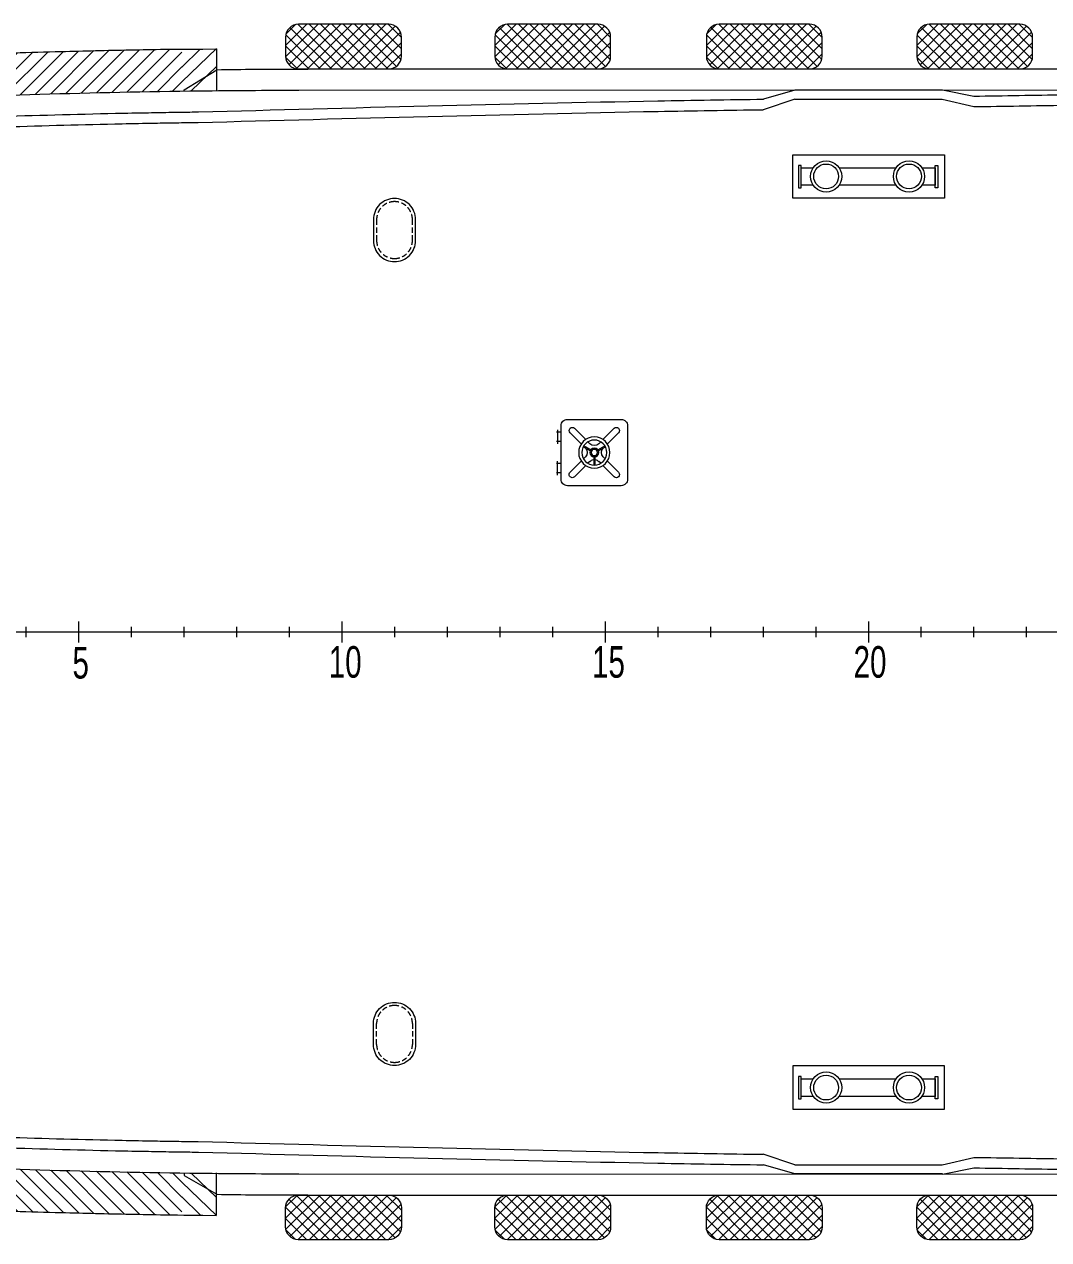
# Model space of a CAD drawing. Extents: x -550205 to -490805, y -239464 to -155364.
# Drawn here: x -534691 to -524964, y -209829 to -198282 of the extents above; entities that cross this region are included whole.
import ezdxf

# ---------------------------------------------------------------- set-up
doc = ezdxf.new("R2010")
doc.units = 0
doc.header["$LTSCALE"] = 500
doc.header["$MEASUREMENT"] = 0
doc.linetypes.add('虚线 __ __ __ __ __ __ __ __ __ __ __ __ __ _', pattern=[0.75, 0.5, -0.25])
doc.layers.get('0').update_dxf_attribs({"linetype": 'CONTINUOUS', "lineweight": 20})
doc.layers.add('虚线', color=1, linetype='虚线 __ __ __ __ __ __ __ __ __ __ __ __ __ _', lineweight=20)
doc.styles.add('中英混排2', font='romany.shx', dxfattribs={"width": 0.7, "height": 300, "bigfont": 'hztxt.shx'})

# ---------------------------------------------------------------- blocks, each defined once
blk = doc.blocks.new('双开盖')
at = {"lineweight": 15, "ltscale": 0.25}
for p, q in [((-193.6, 158.2), (-104.3, 68.9)), ((-158.2, 193.6), (-68.9, 104.3)), ((68.9, 104.3), (158.2, 193.6)), ((104.3, 68.9), (193.6, 158.2)), ((-32.5, 13), (-89, 45.6)), ((-27.5, 21.7), (-84, 54.3)), ((-50.8, 86.1), (-35.4, 70.7)), ((27.5, 21.7), (84, 54.3)), ((32.5, 13), (89, 45.6)), ((35.4, 70.7), (50.8, 86.1)), ((-193.6, -158.2), (-104.3, -68.9)), ((-86.1, -50.8), (-70.7, -35.4)), ((-50.8, -86.1), (-35.4, -70.7)), ((-5, -34.6), (-5, -99.9)), ((5, -34.6), (5, -99.9)), ((35.4, -70.7), (50.8, -86.1)), ((70.7, -35.4), (86.1, -50.8)), ((104.3, -68.9), (193.6, -158.2)), ((-158.2, -193.6), (-68.9, -104.3)), ((68.9, -104.3), (158.2, -193.6))]:
    blk.add_line(p, q, dxfattribs=at)
at = {"lineweight": 9}
for p, q in [((265, 162.5), (302.5, 162.5)), ((293.1, 181.3), (293.1, 68.8)), ((265, 87.5), (302.5, 87.5)), ((265, -87.5), (302.5, -87.5)), ((293.1, -181.2), (293.1, -68.7)), ((265, -162.5), (302.5, -162.5))]:
    blk.add_line(p, q, dxfattribs=at)
blk.add_lwpolyline([(-215, -265), (215, -265, 0.414214), (265, -215), (265, 215, 0.414214), (215, 265), (-215, 265, 0.414214), (-265, 215), (-265, -215, 0.414214)], format="xyb", close=True, dxfattribs=at)
at = {"lineweight": 15, "ltscale": 0.25}
for radius in [125, 100, 35, 25]:
    blk.add_circle((0, 0), radius, dxfattribs=at)
for centre, radius, start, end in [((-175.9, 175.9), 25, 45, 225), ((175.9, 175.9), 25, 315, 135), ((-106.1, 0), 50, 315, 43.87544), ((0, 106.1), 50, 225, 315), ((106.1, 0), 50, 136.12456, 225), ((0, -106.1), 50, 95.73917, 135), ((0, -106.1), 50, 45, 84.26083), ((-175.9, -175.9), 25, 135, 315), ((175.9, -175.9), 25, 225, 45)]:
    blk.add_arc(centre, radius, start, end, dxfattribs=at)

msp = doc.modelspace()

# ---------------------------------------------------------------- hatches: boundary and pattern name
h = msp.add_hatch()
h.set_pattern_fill('ANSI37', color=256, scale=605.726872, style=0)
h.set_pattern_definition([(45, (289187.49, 5392.21), (-53.5391974, 53.5391974), []), (135, (289187.49, 5392.21), (-53.5391974, -53.5391974), [])])
edge = h.paths.add_edge_path()
edge.add_line((-532209.8, -198403.1), (-532209.8, -198584.8))
edge.add_arc((-532088.7, -198584.8), 121.1, 180, 270)
edge.add_line((-532088.7, -198706), (-531231.1, -198706))
edge.add_arc((-531231.1, -198584.8), 121.1, 270, 360)
edge.add_line((-531109.9, -198584.8), (-531109.9, -198403.1))
edge.add_arc((-531231.1, -198403.1), 121.1, 360, 450)
edge.add_line((-531231.1, -198282), (-532088.7, -198282))
edge.add_arc((-532088.7, -198403.1), 121.1, 90, 180)
h = msp.add_hatch()
h.set_pattern_fill('ANSI37', color=256, scale=605.726872, style=0)
h.set_pattern_definition([(45, (291174.22, 5392.21), (-53.5391974, 53.5391974), []), (135, (291174.22, 5392.21), (-53.5391974, -53.5391974), [])])
edge = h.paths.add_edge_path()
edge.add_line((-530223.1, -198403.1), (-530223.1, -198584.8))
edge.add_arc((-530102, -198584.8), 121.1, 180, 270)
edge.add_line((-530102, -198706), (-529244.3, -198706))
edge.add_arc((-529244.3, -198584.8), 121.1, 270, 360)
edge.add_line((-529123.2, -198584.8), (-529123.2, -198403.1))
edge.add_arc((-529244.3, -198403.1), 121.1, 360, 450)
edge.add_line((-529244.3, -198282), (-530102, -198282))
edge.add_arc((-530102, -198403.1), 121.1, 90, 180)
h = msp.add_hatch()
h.set_pattern_fill('ANSI37', color=256, scale=605.726872, style=0)
h.set_pattern_definition([(45, (293183.07, 5392.21), (-53.5391974, 53.5391974), []), (135, (293183.07, 5392.21), (-53.5391974, -53.5391974), [])])
edge = h.paths.add_edge_path()
edge.add_line((-528214.3, -198403.1), (-528214.3, -198584.8))
edge.add_arc((-528093.1, -198584.8), 121.1, 180, 270)
edge.add_line((-528093.1, -198706), (-527235.5, -198706))
edge.add_arc((-527235.5, -198584.8), 121.1, 270, 360)
edge.add_line((-527114.3, -198584.8), (-527114.3, -198403.1))
edge.add_arc((-527235.5, -198403.1), 121.1, 360, 450)
edge.add_line((-527235.5, -198282), (-528093.1, -198282))
edge.add_arc((-528093.1, -198403.1), 121.1, 90, 180)
h = msp.add_hatch()
h.set_pattern_fill('ANSI37', color=256, scale=605.726872, style=0)
h.set_pattern_definition([(45, (295180.855, 5392.21), (-53.5391974, 53.5391974), []), (135, (295180.855, 5392.21), (-53.5391974, -53.5391974), [])])
edge = h.paths.add_edge_path()
edge.add_line((-526216.5, -198403.1), (-526216.5, -198584.8))
edge.add_arc((-526095.3, -198584.8), 121.1, 180, 270)
edge.add_line((-526095.3, -198706), (-525237.7, -198706))
edge.add_arc((-525237.7, -198584.8), 121.1, 270, 360)
edge.add_line((-525116.5, -198584.8), (-525116.5, -198403.1))
edge.add_arc((-525237.7, -198403.1), 121.1, 360, 450)
edge.add_line((-525237.7, -198282), (-526095.3, -198282))
edge.add_arc((-526095.3, -198403.1), 121.1, 90, 180)
h = msp.add_hatch()
h.set_pattern_fill('ANSI31', color=256, scale=800, style=0)
h.set_pattern_definition([(45, (142486.12, -28021.48), (-70.710678, 70.710678), [])])
edge = h.paths.add_edge_path()
edge.add_line((-539773.1, -200587.1), (-539773.1, -202365.8))
edge.add_line((-539773.1, -202365.8), (-539373.1, -202365.8))
edge.add_line((-539373.1, -202365.8), (-539373.1, -200587.1))
edge.add_arc((-537873.1, -200587.1), 1500, 93.56, 180, ccw=False)
edge.add_spline(control_points=[(-537972.6, -199090.4), (-537910.9, -199086.3), (-537274.4, -199045.2), (-535681.8, -198979.3), (-534150.5, -198929.7), (-533194.9, -198916.3)], knot_values=[1404.5666203, 1404.5666203, 1404.5666203, 1404.5666203, 1590.0506069, 3318.3768523, 6185.7671118, 6185.7671118, 6185.7671118, 6185.7671118], degree=3, periodic=0)
edge.add_line((-533194.9, -198916.3), (-533194.9, -198516.3))
edge.add_spline(control_points=[(-533194.9, -198516.3), (-533249.3, -198517), (-533303.8, -198517.9), (-533576.9, -198522.2), (-533795.6, -198526.6), (-534123.4, -198534.3), (-534232.6, -198537), (-534638.2, -198547.8), (-534934.5, -198556.9), (-535378.5, -198571.8), (-535526.5, -198577), (-535748.4, -198585), (-535822.3, -198587.7), (-535933.2, -198591.8), (-535970.2, -198593.2), (-536044.1, -198596), (-536081.1, -198597.4), (-536172.6, -198600.9), (-536227.2, -198603), (-536385.6, -198609.2), (-536489.3, -198613.4), (-536797.9, -198626.2), (-537002.9, -198635.4), (-537310.8, -198650.7), (-537413.5, -198656.1), (-537567.6, -198664.7), (-537619, -198667.6), (-537696.1, -198672.2), (-537721.8, -198673.7), (-537773.2, -198676.8), (-537798.9, -198678.4), (-537882.8, -198683.7), (-537941, -198687.4), (-537999.2, -198691.3)], knot_values=[1404.5666203, 1404.5666203, 1404.5666203, 1404.5666203, 1567.1001798, 1567.1001798, 2220.2176328, 2220.2176328, 2546.7763593, 2546.7763593, 3432.9931833, 3432.9931833, 3876.1015952, 3876.1015952, 4097.6558012, 4097.6558012, 4208.4329042, 4208.4329042, 4319.2100072, 4319.2100072, 4482.7573639, 4482.7573639, 4793.2892902, 4793.2892902, 5405.6179176, 5405.6179176, 5711.7822313, 5711.7822313, 5864.8643882, 5864.8643882, 5941.4054666, 5941.4054666, 6017.946545, 6017.946545, 6191.3550546, 6191.3550546, 6191.3550546, 6191.3550546], degree=3, periodic=0)
edge.add_arc((-537873.1, -200587.1), 1900, 93.80326, 180)
h = msp.add_hatch()
h.set_pattern_fill('ANSI31', color=256, scale=800, style=0)
h.set_pattern_definition([(315, (142486.12, -380089.37), (-70.710678, -70.710678), [])])
edge = h.paths.add_edge_path()
edge.add_line((-539773.1, -207523.7), (-539773.1, -205745))
edge.add_line((-539773.1, -205745), (-539373.1, -205745))
edge.add_line((-539373.1, -205745), (-539373.1, -207523.7))
edge.add_arc((-537873.1, -207523.7), 1500, 180, 266.19674)
edge.add_spline(control_points=[(-537972.6, -209020.4), (-537910.9, -209024.5), (-537274.4, -209065.6), (-535681.8, -209131.6), (-534150.5, -209181.1), (-533194.9, -209194.5)], knot_values=[1404.5666203, 1404.5666203, 1404.5666203, 1404.5666203, 1590.0506069, 3318.3768523, 6185.7671118, 6185.7671118, 6185.7671118, 6185.7671118], degree=3, periodic=0)
edge.add_line((-533194.9, -209194.5), (-533194.9, -209594.6))
edge.add_spline(control_points=[(-533194.9, -209594.6), (-533249.3, -209593.8), (-533303.8, -209593), (-533576.9, -209588.6), (-533795.6, -209584.2), (-534123.4, -209576.6), (-534232.6, -209573.9), (-534638.2, -209563.1), (-534934.5, -209554), (-535378.5, -209539.1), (-535526.5, -209533.9), (-535748.4, -209525.9), (-535822.3, -209523.1), (-535933.2, -209519), (-535970.2, -209517.6), (-536044.1, -209514.8), (-536081.1, -209513.4), (-536172.6, -209509.9), (-536227.2, -209507.8), (-536385.6, -209501.6), (-536489.3, -209497.5), (-536797.9, -209484.7), (-537002.9, -209475.5), (-537310.8, -209460.1), (-537413.5, -209454.8), (-537567.6, -209446.2), (-537619, -209443.2), (-537696.1, -209438.7), (-537721.8, -209437.1), (-537773.2, -209434), (-537798.9, -209432.4), (-537882.8, -209427.2), (-537941, -209423.4), (-537999.2, -209419.6)], knot_values=[1404.5666203, 1404.5666203, 1404.5666203, 1404.5666203, 1567.1001798, 1567.1001798, 2220.2176328, 2220.2176328, 2546.7763593, 2546.7763593, 3432.9931833, 3432.9931833, 3876.1015952, 3876.1015952, 4097.6558012, 4097.6558012, 4208.4329042, 4208.4329042, 4319.2100072, 4319.2100072, 4482.7573639, 4482.7573639, 4793.2892902, 4793.2892902, 5405.6179176, 5405.6179176, 5711.7822313, 5711.7822313, 5864.8643882, 5864.8643882, 5941.4054666, 5941.4054666, 6017.946545, 6017.946545, 6191.3550546, 6191.3550546, 6191.3550546, 6191.3550546], degree=3, periodic=0)
edge.add_arc((-537873.1, -207523.7), 1900, 180, 266.19674, ccw=False)
h = msp.add_hatch()
h.set_pattern_fill('ANSI37', color=256, scale=605.726872, style=0)
h.set_pattern_definition([(315, (289187.49, -413503.066), (-53.5391974, -53.5391974), []), (225, (289187.49, -413503.066), (-53.5391974, 53.5391974), [])])
edge = h.paths.add_edge_path()
edge.add_line((-532209.8, -209707.7), (-532209.8, -209526))
edge.add_arc((-532088.7, -209526), 121.1, 90, 180, ccw=False)
edge.add_line((-532088.7, -209404.9), (-531231.1, -209404.9))
edge.add_arc((-531231.1, -209526), 121.1, 0, 90, ccw=False)
edge.add_line((-531109.9, -209526), (-531109.9, -209707.7))
edge.add_arc((-531231.1, -209707.7), 121.1, -90, 0, ccw=False)
edge.add_line((-531231.1, -209828.9), (-532088.7, -209828.9))
edge.add_arc((-532088.7, -209707.7), 121.1, 180, 270, ccw=False)
h = msp.add_hatch()
h.set_pattern_fill('ANSI37', color=256, scale=605.726872, style=0)
h.set_pattern_definition([(315, (291174.22, -413503.066), (-53.5391974, -53.5391974), []), (225, (291174.22, -413503.066), (-53.5391974, 53.5391974), [])])
edge = h.paths.add_edge_path()
edge.add_line((-530223.1, -209707.7), (-530223.1, -209526))
edge.add_arc((-530102, -209526), 121.1, 90, 180, ccw=False)
edge.add_line((-530102, -209404.9), (-529244.3, -209404.9))
edge.add_arc((-529244.3, -209526), 121.1, 0, 90, ccw=False)
edge.add_line((-529123.2, -209526), (-529123.2, -209707.7))
edge.add_arc((-529244.3, -209707.7), 121.1, -90, 0, ccw=False)
edge.add_line((-529244.3, -209828.9), (-530102, -209828.9))
edge.add_arc((-530102, -209707.7), 121.1, 180, 270, ccw=False)
h = msp.add_hatch()
h.set_pattern_fill('ANSI37', color=256, scale=605.726872, style=0)
h.set_pattern_definition([(315, (293183.07, -413503.066), (-53.5391974, -53.5391974), []), (225, (293183.07, -413503.066), (-53.5391974, 53.5391974), [])])
edge = h.paths.add_edge_path()
edge.add_line((-528214.3, -209707.7), (-528214.3, -209526))
edge.add_arc((-528093.1, -209526), 121.1, 90, 180, ccw=False)
edge.add_line((-528093.1, -209404.9), (-527235.5, -209404.9))
edge.add_arc((-527235.5, -209526), 121.1, 0, 90, ccw=False)
edge.add_line((-527114.3, -209526), (-527114.3, -209707.7))
edge.add_arc((-527235.5, -209707.7), 121.1, -90, 0, ccw=False)
edge.add_line((-527235.5, -209828.9), (-528093.1, -209828.9))
edge.add_arc((-528093.1, -209707.7), 121.1, 180, 270, ccw=False)
h = msp.add_hatch()
h.set_pattern_fill('ANSI37', color=256, scale=605.726872, style=0)
h.set_pattern_definition([(315, (295180.855, -413503.066), (-53.5391974, -53.5391974), []), (225, (295180.855, -413503.066), (-53.5391974, 53.5391974), [])])
edge = h.paths.add_edge_path()
edge.add_line((-526216.5, -209707.7), (-526216.5, -209526))
edge.add_arc((-526095.3, -209526), 121.1, 90, 180, ccw=False)
edge.add_line((-526095.3, -209404.9), (-525237.7, -209404.9))
edge.add_arc((-525237.7, -209526), 121.1, 0, 90, ccw=False)
edge.add_line((-525116.5, -209526), (-525116.5, -209707.7))
edge.add_arc((-525237.7, -209707.7), 121.1, -90, 0, ccw=False)
edge.add_line((-525237.7, -209828.9), (-526095.3, -209828.9))
edge.add_arc((-526095.3, -209707.7), 121.1, 180, 270, ccw=False)

# ---------------------------------------------------------------- linework, layer by layer
for p, q in [((-533196.3, -198688.4), (-533022.5, -198516.6)), ((-533195.1, -198827.7), (-532865.9, -198513.3)), ((-532865.9, -198516.3), (-532865.9, -198916.3)), ((-533173.1, -198904), (-532864.4, -198713.7)), ((-533105.4, -198915.1), (-532865.9, -198684.3)), ((-533173.1, -198916), (-533173.1, -198904)), ((-532085.7, -198906.9), (-522673.1, -198905.3)), ((-527373.1, -198906.1), (-527673.1, -198992.9)), ((-525972.8, -198906.1), (-527373.1, -198906.1)), ((-525972.8, -198905.9), (-525673.3, -198964.3)), ((-527374.8, -198994.2), (-527674.9, -199093)), ((-527374.8, -198994.2), (-525974.5, -198994.2)), ((-525974.5, -198994.2), (-525674.5, -199064.3)), ((-534673.1, -204105.4), (-534673.1, -204005.4)), ((-534173.1, -204155.4), (-534173.1, -203955.4)), ((-533673.1, -204105.4), (-533673.1, -204005.4)), ((-533173.1, -204105.4), (-533173.1, -204005.4)), ((-532673.1, -204105.4), (-532673.1, -204005.4)), ((-532173.1, -204105.4), (-532173.1, -204005.4)), ((-531673.1, -204155.4), (-531673.1, -203955.4)), ((-531173.1, -204105.4), (-531173.1, -204005.4)), ((-530673.1, -204105.4), (-530673.1, -204005.4)), ((-530173.1, -204105.4), (-530173.1, -204005.4)), ((-529673.1, -204105.4), (-529673.1, -204005.4)), ((-529173.1, -204155.4), (-529173.1, -203955.8)), ((-528673.1, -204105.4), (-528673.1, -204005.4)), ((-528173.1, -204105.4), (-528173.1, -204005.4)), ((-527673.1, -204105.4), (-527673.1, -204005.4)), ((-527173.1, -204105.4), (-527173.1, -204005.4)), ((-526673.1, -204155.4), (-526673.1, -203955.4)), ((-526173.1, -204105.4), (-526173.1, -204005.4)), ((-525673.1, -204105.4), (-525673.1, -204005.4)), ((-525173.1, -204105.4), (-525173.1, -204005.4)), ((-540225, -204055.4), (-502173.1, -204055.4)), ((-527374.8, -209116.7), (-527674.9, -209017.9)), ((-525974.5, -209116.7), (-525674.5, -209046.5)), ((-533173.1, -209194.6), (-533173.1, -209206.6)), ((-533173.1, -209194.6), (-533173.1, -209219.1)), ((-533173.1, -209219.1), (-532864.4, -209397.1)), ((-533105.4, -209195.7), (-532865.9, -209426.5)), ((-532865.9, -209594.6), (-532865.9, -209194.5)), ((-532085.7, -209203.9), (-522673.1, -209205.5)), ((-527373.1, -209204.7), (-527673.1, -209117.9)), ((-527374.8, -209116.7), (-525974.5, -209116.7)), ((-525972.8, -209204.7), (-527373.1, -209204.7)), ((-525972.8, -209205), (-525673.3, -209146.6)), ((-533195.1, -209283.2), (-532865.9, -209597.5)), ((-533196.3, -209422.5), (-533022.5, -209594.2))]:
    msp.add_line(p, q)
for points in [[(-532209.8, -198403.1), (-532209.8, -198584.8, 0.4142136), (-532088.7, -198706), (-531231.1, -198706, 0.4142136), (-531109.9, -198584.8), (-531109.9, -198403.1, 0.4142136), (-531231.1, -198282), (-532088.7, -198282, 0.4142136)], [(-530223.1, -198403.1), (-530223.1, -198584.8, 0.4142136), (-530102, -198706), (-529244.3, -198706, 0.4142136), (-529123.2, -198584.8), (-529123.2, -198403.1, 0.4142136), (-529244.3, -198282), (-530102, -198282, 0.4142136)], [(-528214.3, -198403.1), (-528214.3, -198584.8, 0.4142136), (-528093.1, -198706), (-527235.5, -198706, 0.4142136), (-527114.3, -198584.8), (-527114.3, -198403.1, 0.4142136), (-527235.5, -198282), (-528093.1, -198282, 0.4142136)], [(-526216.5, -198403.1), (-526216.5, -198584.8, 0.4142136), (-526095.3, -198706), (-525237.7, -198706, 0.4142136), (-525116.5, -198584.8), (-525116.5, -198403.1, 0.4142136), (-525237.7, -198282), (-526095.3, -198282, 0.4142136)], [(-531375.7, -200136.7), (-531375.7, -200336.7, 0.4142136), (-531175.7, -200536.7), (-531175.7, -200536.7, 0.4142136), (-530975.7, -200336.7), (-530975.7, -200136.7, 0.4142136), (-531175.7, -199936.7), (-531175.7, -199936.7, 0.4142136)], [(-531375.7, -207974.1), (-531375.7, -207774.1, -0.4142136), (-531175.7, -207574.1), (-531175.7, -207574.1, -0.4142136), (-530975.7, -207774.1), (-530975.7, -207974.1, -0.4142136), (-531175.7, -208174.1), (-531175.7, -208174.1, -0.4142136)], [(-532209.8, -209707.7), (-532209.8, -209526, -0.4142136), (-532088.7, -209404.9), (-531231.1, -209404.9, -0.4142136), (-531109.9, -209526), (-531109.9, -209707.7, -0.4142136), (-531231.1, -209828.9), (-532088.7, -209828.9, -0.4142136)], [(-530223.1, -209707.7), (-530223.1, -209526, -0.4142136), (-530102, -209404.9), (-529244.3, -209404.9, -0.4142136), (-529123.2, -209526), (-529123.2, -209707.7, -0.4142136), (-529244.3, -209828.9), (-530102, -209828.9, -0.4142136)], [(-528214.3, -209707.7), (-528214.3, -209526, -0.4142136), (-528093.1, -209404.9), (-527235.5, -209404.9, -0.4142136), (-527114.3, -209526), (-527114.3, -209707.7, -0.4142136), (-527235.5, -209828.9), (-528093.1, -209828.9, -0.4142136)], [(-526216.5, -209707.7), (-526216.5, -209526, -0.4142136), (-526095.3, -209404.9), (-525237.7, -209404.9, -0.4142136), (-525116.5, -209526), (-525116.5, -209707.7, -0.4142136), (-525237.7, -209828.9), (-526095.3, -209828.9, -0.4142136)]]:
    msp.add_lwpolyline(points, format="xyb", close=True)
for points in [[(-532864.4, -198713.7, -0.0065836), (-532499.8, -198709.2, -0.0004595), (-532261.2, -198707.7, -0.0005637), (-531911.1, -198706.3), (-531561.2, -198705.6), (-531211.3, -198705.3), (-530893.2, -198705.3), (-530623.1, -198705.4), (-530305.1, -198705.5), (-529987.1, -198705.5), (-529669.1, -198705.5), (-529351.1, -198705.5), (-529033.1, -198705.4), (-528985.6, -198705.4), (-528667.6, -198705.4), (-528349.6, -198705.4), (-528031.6, -198705.4), (-527713.6, -198705.4), (-527395.6, -198705.4), (-527348.1, -198705.4), (-527030.1, -198705.4), (-526712.1, -198705.4), (-526394.1, -198705.4), (-526076.1, -198705.4), (-525758.1, -198705.4), (-525710.6, -198705.4), (-525392.6, -198705.4), (-525074.6, -198705.4), (-524756.6, -198705.4)], [(-532864.4, -209397.1, 0.0065836), (-532499.8, -209401.7, 0.0004595), (-532261.2, -209403.1, 0.0005637), (-531911.1, -209404.5), (-531561.2, -209405.3), (-531211.3, -209405.5), (-530893.2, -209405.5), (-530623.1, -209405.4), (-530305.1, -209405.4), (-529987.1, -209405.4), (-529669.1, -209405.4), (-529351.1, -209405.4), (-529033.1, -209405.4), (-528985.6, -209405.4), (-528667.6, -209405.4), (-528349.6, -209405.4), (-528031.6, -209405.4), (-527713.6, -209405.4), (-527395.6, -209405.4), (-527348.1, -209405.4), (-527030.1, -209405.4), (-526712.1, -209405.4), (-526394.1, -209405.4), (-526076.1, -209405.4), (-525758.1, -209405.4), (-525710.6, -209405.4), (-525392.6, -209405.4), (-525074.6, -209405.4), (-524756.6, -209405.4)]]:
    msp.add_lwpolyline(points, format="xyb")
for points in [[(-527393, -199520.5), (-525953.3, -199520.5), (-525953.3, -199934.3), (-527393, -199934.3)], [(-527314, -199622.2), (-527340.4, -199622.2), (-527340.4, -199835), (-527314, -199835)], [(-526041.8, -199622.2), (-526015.3, -199622.2), (-526015.3, -199835), (-526041.8, -199835)], [(-527393, -208590.3), (-525953.3, -208590.3), (-525953.3, -208176.6), (-527393, -208176.6)], [(-527314, -208278.3), (-527340.4, -208278.3), (-527340.4, -208491.1), (-527314, -208491.1)], [(-526041.8, -208278.3), (-526015.3, -208278.3), (-526015.3, -208491.1), (-526041.8, -208491.1)]]:
    msp.add_lwpolyline(points, close=True)
for points in [[(-527199.2, -199811.1), (-527314.4, -199811.1), (-527314.4, -199644.3), (-527199.6, -199644.3)], [(-526954.4, -199644.3), (-526412.6, -199644.3)], [(-526167.5, -199644.3), (-526041.4, -199644.3), (-526041.4, -199811.1), (-526167.9, -199811.1)], [(-526412.2, -199811.1), (-526954.8, -199811.1)], [(-527199.2, -208467.1), (-527314.4, -208467.1), (-527314.4, -208300.3), (-527199.6, -208300.3)], [(-526954.4, -208300.3), (-526412.6, -208300.3)], [(-526167.5, -208300.3), (-526041.4, -208300.3), (-526041.4, -208467.1), (-526167.9, -208467.1)], [(-526412.2, -208467.1), (-526954.8, -208467.1)]]:
    msp.add_lwpolyline(points)
for centre, radius in [((-527077, -199727.4), 148.1), ((-527077, -199727.4), 118.1), ((-526290.1, -199727.4), 148.1), ((-526290.1, -199727.4), 118.1), ((-527077, -208383.5), 148.1), ((-527077, -208383.5), 118.1), ((-526290.1, -208383.5), 148.1), ((-526290.1, -208383.5), 118.1)]:
    msp.add_circle(centre, radius)
for points, knots in [([(-537999.2, -198691.3), (-537941, -198687.4), (-537882.8, -198683.7), (-537798.9, -198678.4), (-537773.2, -198676.8), (-537721.8, -198673.7), (-537696.1, -198672.2), (-537619, -198667.6), (-537567.6, -198664.7), (-537413.5, -198656.1), (-537310.8, -198650.7), (-537002.9, -198635.4), (-536797.9, -198626.2), (-536489.3, -198613.4), (-536385.6, -198609.2), (-536227.2, -198603), (-536172.6, -198600.9), (-536081.1, -198597.4), (-536044.1, -198596), (-535970.2, -198593.2), (-535933.2, -198591.8), (-535822.3, -198587.7), (-535748.4, -198585), (-535526.5, -198577), (-535378.5, -198571.8), (-534934.5, -198556.9), (-534638.2, -198547.8), (-534232.6, -198537), (-534123.4, -198534.3), (-533795.6, -198526.6), (-533576.9, -198522.2), (-533303.8, -198517.9), (-533249.3, -198517), (-532865.9, -198516.3)], [1404.5666203, 1404.5666203, 1404.5666203, 1404.5666203, 1577.9751299, 1577.9751299, 1654.5162083, 1654.5162083, 1731.0572867, 1731.0572867, 1884.1394436, 1884.1394436, 2190.3037573, 2190.3037573, 2802.6323847, 2802.6323847, 3113.164311, 3113.164311, 3276.7116677, 3276.7116677, 3387.4887707, 3387.4887707, 3498.2658737, 3498.2658737, 3719.8200797, 3719.8200797, 4162.9284916, 4162.9284916, 5049.1453155, 5049.1453155, 5375.7040421, 5375.7040421, 6028.8214951, 6028.8214951, 6191.3550546, 6191.3550546, 6191.3550546, 6191.3550546]), ([(-537972.6, -199090.4), (-537910.9, -199086.3), (-537274.4, -199045.2), (-535624.8, -198976.9), (-533723.9, -198916.1), (-532398.4, -198908.7), (-532085.7, -198906.9)], [1404.5666203, 1404.5666203, 1404.5666203, 1404.5666203, 1590.0506069, 3318.3768523, 6356.8927545, 7294.9417096, 7294.9417096, 7294.9417096, 7294.9417096]), ([(-525673.3, -198964.3), (-525386.2, -198959.9), (-524386.1, -198943.7), (-523386.1, -198921.3), (-522673.1, -198905.3)], [7366.950949, 7366.950949, 7366.950949, 7366.950949, 8228.2628145, 10367.6592444, 10367.6592444, 10367.6592444, 10367.6592444]), ([(-533038.6, -199114.3), (-531584.1, -199074.9), (-529795.7, -199026.4), (-528007, -198997.9), (-527673.1, -198992.9)], [0, 0, 0, 0, 4365.1724063, 5366.8761043, 5366.8761043, 5366.8761043, 5366.8761043]), ([(-525674.5, -199064.3), (-525386.6, -199059.9), (-524506.6, -199045.7), (-523626.6, -199026.6), (-522731.6, -199013.4)], [7368.3212267, 7368.3212267, 7368.3212267, 7368.3212267, 8232.0937785, 10008.8101803, 10008.8101803, 10008.8101803, 10008.8101803]), ([(-535672.8, -199182.7), (-535621.8, -199180.9), (-535585.7, -199179.6), (-535358, -199171.5), (-535166.4, -199164.9), (-534591.5, -199146.5), (-534208.4, -199135.9), (-533720.9, -199125.4), (-533616.3, -199123.3), (-533438.2, -199120.1), (-533364.6, -199118.9), (-533225.9, -199116.8), (-533160.8, -199115.8), (-533076.7, -199114.8), (-533057.6, -199114.5), (-533038.6, -199114.3)], [3711.0797766, 3711.0797766, 3711.0797766, 3711.0797766, 3819.4141839, 3819.4141839, 4395.7785115, 4395.7785115, 5548.5071665, 5548.5071665, 5863.4447743, 5863.4447743, 6084.9452413, 6084.9452413, 6281.132321, 6281.132321, 6338.4234051, 6338.4234051, 6338.4234051, 6338.4234051]), ([(-533041.2, -199214.4), (-531585.4, -199174.9), (-529796.8, -199126.4), (-528007.7, -199098), (-527674.9, -199093)], [0, 0, 0, 0, 4369.0033702, 5367.7874737, 5367.7874737, 5367.7874737, 5367.7874737]), ([(-535672.8, -199282.8), (-535538.8, -199278), (-535483.4, -199276), (-535242.8, -199267.6), (-535057.6, -199261.4), (-534502.3, -199244.1), (-534132.3, -199234.1), (-533659.2, -199224.2), (-533556, -199222.2), (-533384.6, -199219.2), (-533316.6, -199218.1), (-533182.2, -199216.1), (-533115.8, -199215.3), (-533046.7, -199214.4), (-533044, -199214.4), (-533041.2, -199214.3)], [3771.2002337, 3771.2002337, 3771.2002337, 3771.2002337, 3937.9227137, 3937.9227137, 4495.1663986, 4495.1663986, 5609.6537683, 5609.6537683, 5920.9661227, 5920.9661227, 6126.1557897, 6126.1557897, 6326.3440617, 6326.3440617, 6334.5711669, 6334.5711669, 6334.5711669, 6334.5711669]), ([(-535672.8, -208828.1), (-535538.8, -208832.9), (-535483.4, -208834.9), (-535242.8, -208843.3), (-535057.6, -208849.5), (-534502.3, -208866.8), (-534132.3, -208876.8), (-533659.2, -208886.7), (-533556, -208888.7), (-533384.6, -208891.6), (-533316.6, -208892.7), (-533182.2, -208894.7), (-533115.8, -208895.6), (-533046.7, -208896.4), (-533044, -208896.5), (-533041.2, -208896.5)], [3771.2002337, 3771.2002337, 3771.2002337, 3771.2002337, 3937.9227137, 3937.9227137, 4495.1663986, 4495.1663986, 5609.6537683, 5609.6537683, 5920.9661227, 5920.9661227, 6126.1557897, 6126.1557897, 6326.3440617, 6326.3440617, 6334.5711669, 6334.5711669, 6334.5711669, 6334.5711669]), ([(-535672.8, -208928.1), (-535621.8, -208930), (-535585.7, -208931.3), (-535358, -208939.4), (-535166.4, -208945.9), (-534591.5, -208964.3), (-534208.4, -208974.9), (-533720.9, -208985.5), (-533616.3, -208987.5), (-533438.2, -208990.7), (-533364.6, -208992), (-533225.9, -208994.1), (-533160.8, -208995), (-533076.7, -208996.1), (-533057.6, -208996.3), (-533038.6, -208996.6)], [3711.0797766, 3711.0797766, 3711.0797766, 3711.0797766, 3819.4141839, 3819.4141839, 4395.7785115, 4395.7785115, 5548.5071665, 5548.5071665, 5863.4447743, 5863.4447743, 6084.9452413, 6084.9452413, 6281.132321, 6281.132321, 6338.4234051, 6338.4234051, 6338.4234051, 6338.4234051]), ([(-533041.2, -208896.4), (-531585.4, -208935.9), (-529796.8, -208984.4), (-528007.7, -209012.9), (-527674.9, -209017.9)], [0, 0, 0, 0, 4369.0033702, 5367.7874737, 5367.7874737, 5367.7874737, 5367.7874737]), ([(-533038.6, -208996.6), (-531584.1, -209036), (-529795.7, -209084.5), (-528007, -209112.9), (-527673.1, -209117.9)], [0, 0, 0, 0, 4365.1724063, 5366.8761043, 5366.8761043, 5366.8761043, 5366.8761043]), ([(-537972.6, -209020.4), (-537910.9, -209024.5), (-537274.4, -209065.6), (-535624.8, -209133.9), (-533723.9, -209194.8), (-532398.4, -209202.2), (-532085.7, -209203.9)], [1404.5666203, 1404.5666203, 1404.5666203, 1404.5666203, 1590.0506069, 3318.3768523, 6356.8927545, 7294.9417096, 7294.9417096, 7294.9417096, 7294.9417096]), ([(-525674.5, -209046.5), (-525386.6, -209050.9), (-524506.6, -209065.2), (-523626.6, -209084.2), (-522731.6, -209097.4)], [7368.3212267, 7368.3212267, 7368.3212267, 7368.3212267, 8232.0937785, 10008.8101803, 10008.8101803, 10008.8101803, 10008.8101803]), ([(-525673.3, -209146.6), (-525386.2, -209150.9), (-524386.1, -209167.1), (-523386.1, -209189.5), (-522673.1, -209205.5)], [7366.950949, 7366.950949, 7366.950949, 7366.950949, 8228.2628145, 10367.6592444, 10367.6592444, 10367.6592444, 10367.6592444]), ([(-537999.2, -209419.6), (-537941, -209423.4), (-537882.8, -209427.2), (-537798.9, -209432.4), (-537773.2, -209434), (-537721.8, -209437.1), (-537696.1, -209438.7), (-537619, -209443.2), (-537567.6, -209446.2), (-537413.5, -209454.8), (-537310.8, -209460.1), (-537002.9, -209475.5), (-536797.9, -209484.7), (-536489.3, -209497.5), (-536385.6, -209501.6), (-536227.2, -209507.8), (-536172.6, -209509.9), (-536081.1, -209513.4), (-536044.1, -209514.8), (-535970.2, -209517.6), (-535933.2, -209519), (-535822.3, -209523.1), (-535748.4, -209525.9), (-535526.5, -209533.9), (-535378.5, -209539.1), (-534934.5, -209554), (-534638.2, -209563.1), (-534232.6, -209573.9), (-534123.4, -209576.6), (-533795.6, -209584.2), (-533576.9, -209588.6), (-533303.8, -209593), (-533249.3, -209593.8), (-532865.9, -209597.5)], [1404.5666203, 1404.5666203, 1404.5666203, 1404.5666203, 1577.9751299, 1577.9751299, 1654.5162083, 1654.5162083, 1731.0572867, 1731.0572867, 1884.1394436, 1884.1394436, 2190.3037573, 2190.3037573, 2802.6323847, 2802.6323847, 3113.164311, 3113.164311, 3276.7116677, 3276.7116677, 3387.4887707, 3387.4887707, 3498.2658737, 3498.2658737, 3719.8200797, 3719.8200797, 4162.9284916, 4162.9284916, 5049.1453155, 5049.1453155, 5375.7040421, 5375.7040421, 6028.8214951, 6028.8214951, 6191.3550546, 6191.3550546, 6191.3550546, 6191.3550546])]:
    msp.add_open_spline(points, degree=3, knots=knots)
at = {"layer": '虚线', "ltscale": 0.2}
for points in [[(-531345.7, -200136.7), (-531345.7, -200336.7, 0.4142136), (-531175.7, -200506.7, 0.4142136), (-531005.7, -200336.7), (-531005.7, -200136.7, 0.4142136), (-531175.7, -199966.7, 0.4142136)], [(-531345.7, -207974.1), (-531345.7, -207774.1, -0.4142136), (-531175.7, -207604.1, -0.4142136), (-531005.7, -207774.1), (-531005.7, -207974.1, -0.4142136), (-531175.7, -208144.1, -0.4142136)]]:
    msp.add_lwpolyline(points, format="xyb", close=True, dxfattribs=at)

# ---------------------------------------------------------------- block references
at = {"lineweight": 9, "xscale": -1.188679245300591, "yscale": 1.188679245300591, "zscale": 1.188679245283019}
msp.add_blockref('双开盖', (-529278.4, -202350.4), dxfattribs=at)

# ---------------------------------------------------------------- texts
at = {"color": 1, "lineweight": 20, "ltscale": 2, "style": '中英混排2', "width": 0.7}
for s, p in [('5', (-534233.8, -204497.4)), ('10', (-531800.2, -204489.5)), ('15', (-529300.2, -204489.5)), ('20', (-526816.5, -204489.5))]:
    msp.add_text(s, height=300, dxfattribs=at).set_placement(p)

doc.saveas('drawing.dxf')
